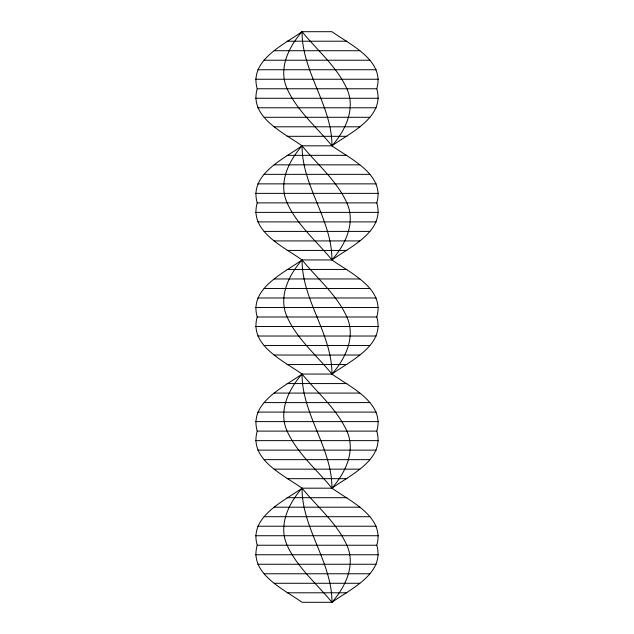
<?xml version="1.0" encoding="UTF-8"?>
<svg xmlns="http://www.w3.org/2000/svg" width="634" height="634" viewBox="0 0 634 634"><rect width="100%" height="100%" fill="white"/><g stroke="black" fill="none" stroke-linecap="round" stroke-linejoin="round"><path stroke-width="0.95" d="M302.053 31.7C301.966 72.117 332.034 105.403 331.947 145.82C345.356 130.572 355.951 108.858 346.885 88.76C336.702 66.396 317.325 50.411 302.053 31.7C288.644 46.948 278.049 68.662 287.115 88.76C297.298 111.124 316.675 127.109 331.947 145.82C350.451 159.039 385.115 174.588 376.778 202.88C385.115 231.172 350.451 246.721 331.947 259.94C332.034 219.523 301.966 186.237 302.053 145.82C288.644 161.068 278.049 182.782 287.115 202.88C297.298 225.244 316.675 241.229 331.947 259.94C350.451 273.159 385.115 288.708 376.778 317C385.115 345.292 350.451 360.841 331.947 374.06C332.034 333.642 301.966 300.358 302.053 259.94C288.644 275.188 278.049 296.902 287.115 317C297.298 339.364 316.675 355.349 331.947 374.06C350.451 387.279 385.115 402.828 376.778 431.12C385.115 459.412 350.451 474.961 331.947 488.18C332.034 447.762 301.966 414.477 302.053 374.06C288.644 389.308 278.049 411.022 287.115 431.12C297.298 453.484 316.675 469.469 331.947 488.18C345.356 472.932 355.951 451.218 346.885 431.12C336.702 408.756 317.325 392.771 302.053 374.06C283.549 360.841 248.885 345.292 257.222 317C248.885 288.708 283.549 273.159 302.053 259.94L331.947 259.94C345.356 244.692 355.951 222.978 346.885 202.88C336.702 180.516 317.325 164.531 302.053 145.82C283.549 132.601 248.885 117.052 257.222 88.76C248.885 60.468 283.549 44.919 302.053 31.7L331.947 31.7C350.451 44.919 385.115 60.468 376.778 88.76C385.115 117.052 350.451 132.601 331.947 145.82L302.053 145.82C283.549 159.039 248.885 174.588 257.222 202.88C248.885 231.172 283.549 246.721 302.053 259.94C317.325 278.651 336.702 294.636 346.885 317C355.951 337.098 345.356 358.812 331.947 374.06L302.053 374.06C283.549 387.279 248.885 402.828 257.222 431.12C248.885 459.412 283.549 474.961 302.053 488.18C317.325 506.891 336.702 522.876 346.885 545.24C355.951 565.338 345.356 587.052 331.947 602.3L302.053 602.3C283.549 589.081 248.885 573.532 257.222 545.24C248.885 516.948 283.549 501.399 302.053 488.18L331.947 488.18C350.451 501.399 385.115 516.948 376.778 545.24C385.115 573.532 350.451 589.081 331.947 602.3C316.675 583.589 297.298 567.604 287.115 545.24C278.049 525.142 288.644 503.428 302.053 488.18C301.966 528.597 332.034 561.882 331.947 602.3M287.091 41.21L346.909 41.21M274.165 50.72L359.835 50.72M264.164 60.23L369.836 60.23M257.761 69.74L376.239 69.74M255.391 79.25L378.609 79.25M257.222 88.76L376.778 88.76M255.391 98.27L378.609 98.27M257.761 107.78L376.239 107.78M264.164 117.29L369.836 117.29M274.165 126.8L359.835 126.8M287.091 136.31L346.909 136.31M287.091 155.33L346.909 155.33M274.165 164.84L359.835 164.84M264.164 174.35L369.836 174.35M257.761 183.86L376.239 183.86M255.391 193.37L378.609 193.37M257.222 202.88L376.778 202.88M255.391 212.39L378.609 212.39M257.761 221.9L376.239 221.9M264.164 231.41L369.836 231.41M274.165 240.92L359.835 240.92M287.091 250.43L346.909 250.43M287.091 269.45L346.909 269.45M274.165 278.96L359.835 278.96M264.164 288.47L369.836 288.47M257.761 297.98L376.239 297.98M255.391 307.49L378.609 307.49M257.222 317L376.778 317M255.391 326.51L378.609 326.51M257.761 336.02L376.239 336.02M264.164 345.53L369.836 345.53M274.165 355.04L359.835 355.04M287.091 364.55L346.909 364.55M287.091 383.57L346.909 383.57M274.165 393.08L359.835 393.08M264.164 402.59L369.836 402.59M257.761 412.1L376.239 412.1M255.391 421.61L378.609 421.61M257.222 431.12L376.778 431.12M255.391 440.63L378.609 440.63M257.761 450.14L376.239 450.14M264.164 459.65L369.836 459.65M274.165 469.16L359.835 469.16M287.091 478.67L346.909 478.67M287.091 497.69L346.909 497.69M274.165 507.2L359.835 507.2M264.164 516.71L369.836 516.71M257.761 526.22L376.239 526.22M255.391 535.73L378.609 535.73M257.222 545.24L376.778 545.24M255.391 554.75L378.609 554.75M257.761 564.26L376.239 564.26M264.164 573.77L369.836 573.77M274.165 583.28L359.835 583.28M287.091 592.79L346.909 592.79"/></g></svg>
